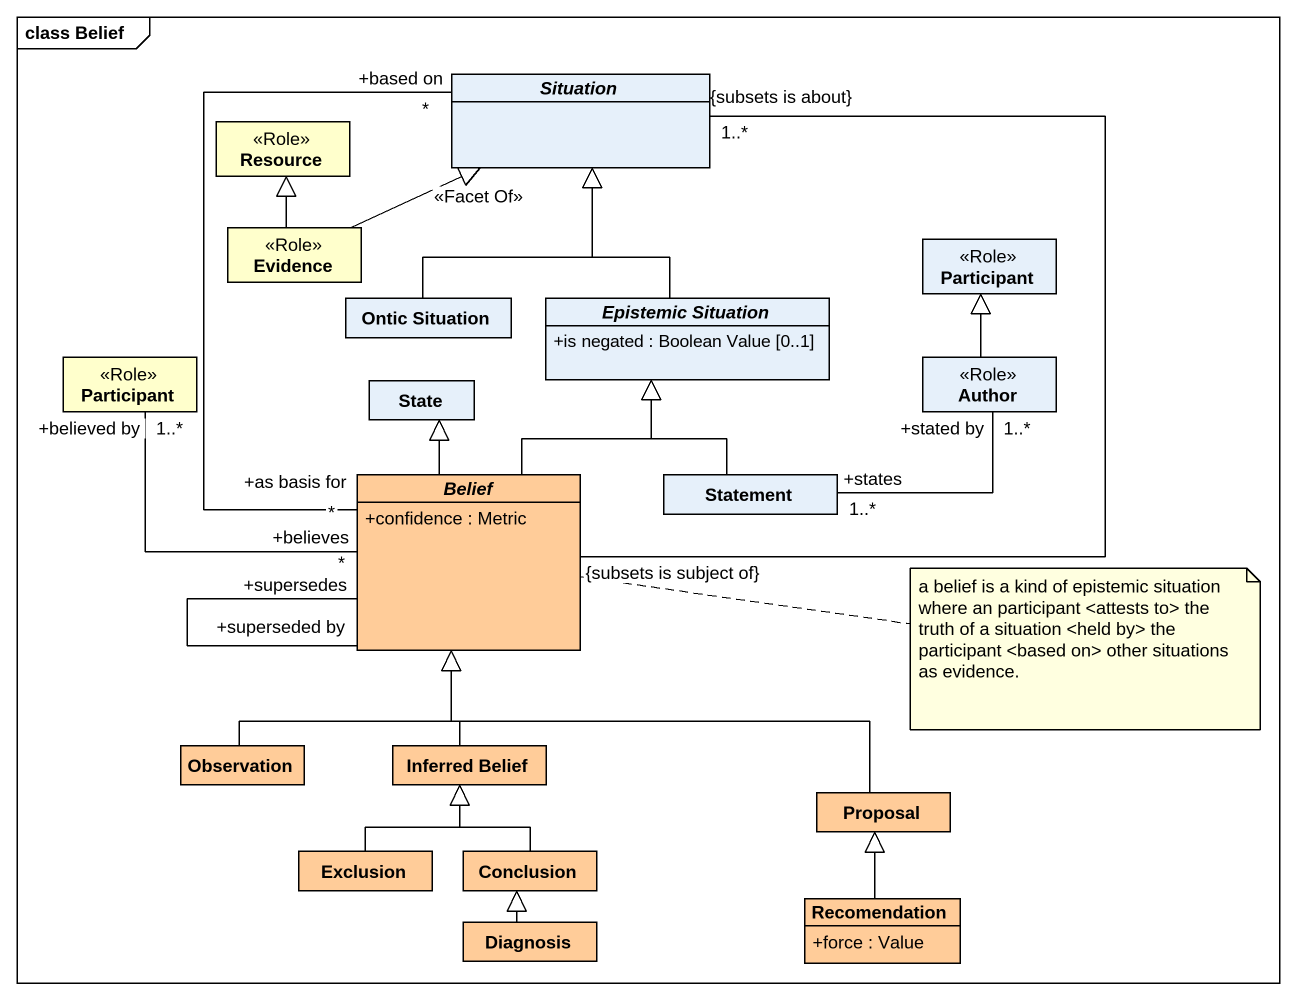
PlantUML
@startuml
mainframe class Belief
hide circle
hide empty members
skinparam classAttributeIconSize 0
abstract class Situation
class Resource <<Role>> #FFFFCC
class Evidence <<Role>> #FFFFCC
class "Participant" as Participant_ <<Role>>
class "Ontic Situation" as Ontic_Situation
abstract class "Epistemic Situation" as Epistemic_Situation {
  +is negated : Boolean Value [0..1]
}
class "Participant" as Participant__2 <<Role>> #FFFFCC
class "State" as State_
class Author <<Role>>
abstract class Belief #FFCC99 {
  +confidence : Metric
}
class Statement
class Observation #FFCC99
class "Inferred Belief" as Inferred_Belief #FFCC99
class Proposal #FFCC99
class Exclusion #FFCC99
class Conclusion #FFCC99
class Diagnosis #FFCC99
class Recomendation #FFCC99 {
  +force : Value
}
Evidence -right-|> Situation : <<Facet Of>>
Evidence -up-|> Resource
Ontic_Situation -up-|> Situation
Epistemic_Situation -up-|> Situation
Author -up-|> Participant_
Author "+stated by\n1..*" -left- "+states\n1..*" Statement
Belief "*\n+as basis for" -up- "+based on\n*" Situation
Belief "{subsets is subject of}" -up- "1..*\n{subsets is about}" Situation
Belief -up-|> Epistemic_Situation
Belief "+believes\n*" -left- "+believed by\n1..*" Participant__2
Belief -up-|> State_
Belief "+superseded by" -- "+supersedes" Belief
Statement -up-|> Epistemic_Situation
Observation -up-|> Belief
Inferred_Belief -up-|> Belief
Proposal -up-|> Belief
Exclusion -up-|> Inferred_Belief
Conclusion -up-|> Inferred_Belief
Diagnosis -up-|> Conclusion
Recomendation -up-|> Proposal
note right of Belief : a belief is a kind of epistemic situation where an participant <attests to> the truth of a situation <held by> the participant <based on> other situations as evidence.
@enduml
